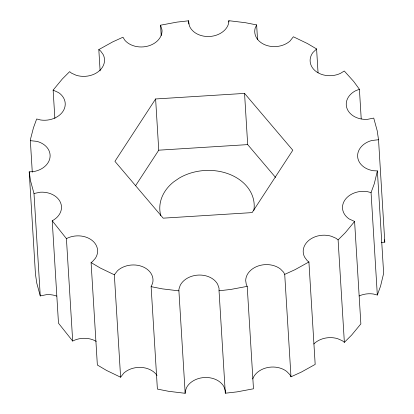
<?xml version="1.0" encoding="UTF-8"?>
<svg xmlns="http://www.w3.org/2000/svg" width="414" height="414" viewBox="0 0 414 414"><rect width="100%" height="100%" fill="white"/><g stroke="black" fill="none" stroke-linecap="round" stroke-linejoin="round"><path stroke-width="0.62" d="M161.201 35.5L160.57 25.192L177.006 22.113L188.686 20.788L188.546 22.097L189.493 26.103A20.255 15.675 -3.5 0 0 209.753 36.473A20.255 15.675 -3.5 0 0 228.544 23.66L228.854 20.7L245.378 22.698L256.639 24.912L257.544 39.734M32.287 172.229L30.357 140.662L30.724 138.312L33.456 127.786L36.67 118.978L40.732 120.003A20.255 15.675 -3.5 0 0 63.006 111.294A20.255 15.675 -3.5 0 0 58.597 92.617L53.132 90.107L54.865 118.456M381.387 242.397L384.797 242.164L378.536 139.735L371.829 140.491A20.255 15.675 -3.5 0 0 357.624 156.44A20.255 15.675 -3.5 0 0 373.392 170.728L377.377 170.91L374.277 183.78L371.063 192.588L377.325 295.022L373.268 293.992A20.255 15.675 -3.5 0 0 359.155 295.963M377.325 295.022L380.544 286.214L383.643 273.344L377.377 170.91M56.77 296.113A20.255 15.675 -3.5 0 0 46.534 294.649L40.261 295.927L33.995 193.498L40.267 192.215A20.255 15.675 -3.5 0 1 60.527 202.591A20.255 15.675 -3.5 0 1 52.226 220.771L66.421 238.624A20.255 15.675 -3.5 0 1 90.977 239.587A20.255 15.675 -3.5 0 1 95.386 258.264L92.379 261.705L91.09 262.585L97.357 365.013L106.569 370.452L120.609 377.216L114.342 274.782L117.555 270.668A20.255 15.675 -3.5 0 1 141.723 266.357A20.255 15.675 -3.5 0 1 152.616 283.223L151.12 286.659L157.387 389.088L168.622 391.302L185.172 393.3L185.172 391.623L186.533 387.633A20.255 15.675 -3.5 0 1 205.22 377.485A20.255 15.675 -3.5 0 1 223.927 386.697L225.299 390.614L225.304 393.212L236.994 391.882L253.477 388.793L247.21 286.364L246.314 284.646L245.688 280.594A20.255 15.675 -3.5 0 1 258.398 265.907A20.255 15.675 -3.5 0 1 280.402 268.971L283.569 272.169L284.718 274.373L290.985 376.802L301.278 372.119L315.178 364.408L308.916 261.974L307.188 260.634L304.616 257.125A20.255 15.675 -3.5 0 1 309.33 239.97A20.255 15.675 -3.5 0 1 331.454 236.285L335.987 238.273L338.098 239.908L344.365 342.342L342.254 340.706L337.715 338.714A20.255 15.675 -3.5 0 0 313.822 343.967M120.609 377.216L123.822 373.097A20.255 15.675 -3.5 0 1 157.015 375.436M256.639 24.912L255.184 28.1A20.255 15.675 -3.5 0 0 265.721 45.105A20.255 15.675 -3.5 0 0 289.96 41.09L293.371 36.774L307.431 43.542L316.591 48.955L318.05 72.792M155.617 98.962L114.926 161.341L163.178 218.162L252.116 212.605L292.807 150.225L244.555 93.404L155.617 98.962L158.748 150.178L135.595 185.669M53.132 90.107L62.312 78.986L69.635 71.653L71.581 73.195L76.088 75.224A20.255 15.675 -3.5 0 0 98.247 71.715A20.255 15.675 -3.5 0 0 103.195 54.596L100.669 51.057L98.817 49.592L112.722 41.881L122.958 37.219L124.8 40.199A20.255 15.675 -3.5 0 0 148 46.063A20.255 15.675 -3.5 0 0 162.024 30.02L160.57 25.192M371.063 192.588L367.001 191.563A20.255 15.675 -3.5 0 0 344.727 200.272A20.255 15.675 -3.5 0 0 349.137 218.949L354.596 221.459L345.421 232.58L338.098 239.908M344.365 342.342L351.688 335.014L360.863 323.888L354.596 221.459M308.916 261.974L295.011 269.685L284.718 274.373M316.591 48.955L312.782 52.671A20.255 15.675 -3.5 0 0 316.094 71.513A20.255 15.675 -3.5 0 0 340.536 73.33L344.272 71.001L353.716 81.475L359.409 89.269L361.22 118.906M359.409 89.269L355.507 90.795A20.255 15.675 -3.5 0 0 347.206 108.98A20.255 15.675 -3.5 0 0 367.466 119.351L373.738 118.068L377.19 130.72L378.536 139.735M247.21 286.364L230.727 289.453L219.037 290.783L225.304 393.212M158.748 150.178L247.686 144.615L275.558 177.435M30.357 140.662L36.934 141.371A20.255 15.675 -3.5 0 1 50.037 157.222A20.255 15.675 -3.5 0 1 33.275 171.629L29.203 171.846L35.464 274.28L36.805 283.274L40.261 295.927M185.172 393.3L178.905 290.866L162.355 288.868L151.12 286.659M114.342 274.782L100.302 268.024L91.09 262.585M96.234 341.379A20.255 15.675 -3.5 0 0 72.683 341.058L58.488 323.205L52.226 220.771M290.985 376.802L289.831 374.603L286.664 371.405A20.255 15.675 -3.5 0 0 252.7 378.955M33.995 193.498L30.543 180.846L29.203 171.846M384.44 239.763L384.797 242.164M244.555 93.404L247.686 144.615M228.854 20.7L228.932 21.989M188.686 20.788L188.882 24.007M98.817 49.592L100.116 70.851M66.421 238.624L72.683 341.058M219.037 290.783L219.032 288.185L217.66 284.263A20.255 15.675 -3.5 0 0 198.953 275.051A20.255 15.675 -3.5 0 0 180.266 285.205L178.905 289.195L178.905 290.866M253.849 210.436A47.258 36.572 -3.5 0 0 231.1 174.941A47.258 36.572 -3.5 0 0 179.371 177.999L173.72 181.849A47.258 36.572 -3.5 0 0 160.777 215.616"/></g></svg>
